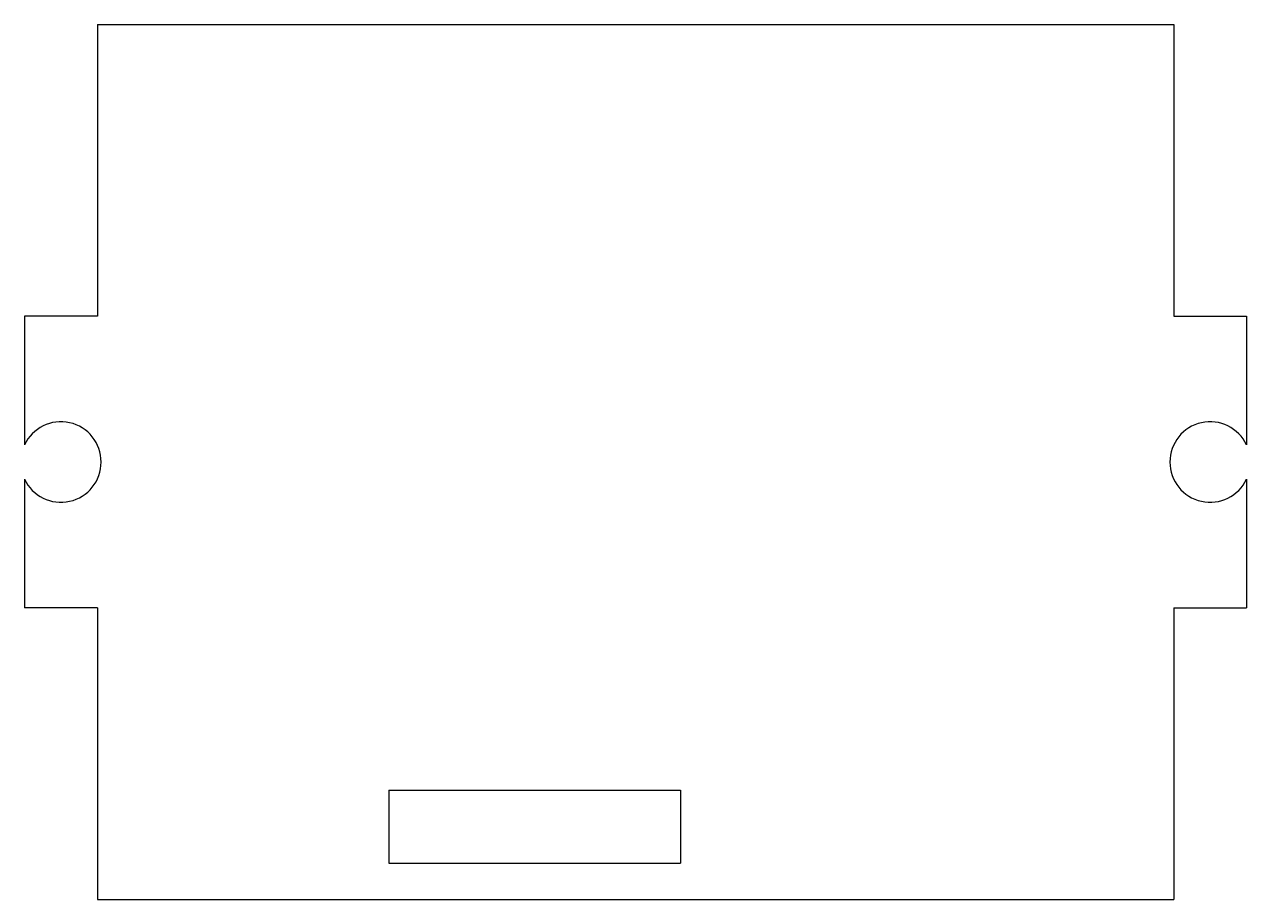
# Model space of a CAD drawing. Extents: x 0.38 to 2.48, y 0.05 to 1.55.
import ezdxf

# ---------------------------------------------------------------- set-up
doc = ezdxf.new("R2010")
doc.units = 0
doc.layers.add('VISIBLE', color=7, linetype='CONTINUOUS')

msp = doc.modelspace()

# ---------------------------------------------------------------- linework, layer by layer
at = {"layer": 'VISIBLE'}
for p, q in [((0.507, 1.5549, 0.125), (2.353, 1.5549, 0.125)), ((0.507, 1.5549, 0.125), (0.507, 1.0549, 0.125)), ((2.353, 1.5549, 0.125), (2.353, 1.0549, 0.125)), ((0.507, 1.0549, 0.125), (0.382, 1.0549, 0.125)), ((0.382, 1.0549, 0.125), (0.382, 0.8342, 0.125)), ((2.353, 1.0549, 0.125), (2.478, 1.0549, 0.125)), ((2.478, 1.0549, 0.125), (2.478, 0.8342, 0.125)), ((0.382, 0.7757, 0.125), (0.382, 0.5549, 0.125)), ((2.478, 0.7757, 0.125), (2.478, 0.5549, 0.125)), ((0.507, 0.5549, 0.125), (0.382, 0.5549, 0.125)), ((0.507, 0.5549, 0.125), (0.507, 0.0549, 0.125)), ((2.353, 0.5549, 0.125), (2.353, 0.0549, 0.125)), ((2.353, 0.5549, 0.125), (2.478, 0.5549, 0.125)), ((1.007, 0.2424, 0.125), (1.007, 0.1174, 0.125)), ((1.007, 0.2424, 0.125), (1.507, 0.2424, 0.125)), ((1.507, 0.2424, 0.125), (1.507, 0.1174, 0.125)), ((1.007, 0.1174, 0.125), (1.507, 0.1174, 0.125)), ((0.507, 0.0549, 0.125), (2.353, 0.0549, 0.125))]:
    msp.add_line(p, q, dxfattribs=at)
for centre, start, end in [((0.4445, 0.8049, 0.125), 205.0691, 154.9309), ((2.4155, 0.8049, 0.125), 25.0691, 334.9309)]:
    msp.add_arc(centre, 0.069, start, end, dxfattribs=at)

doc.saveas('drawing.dxf')
